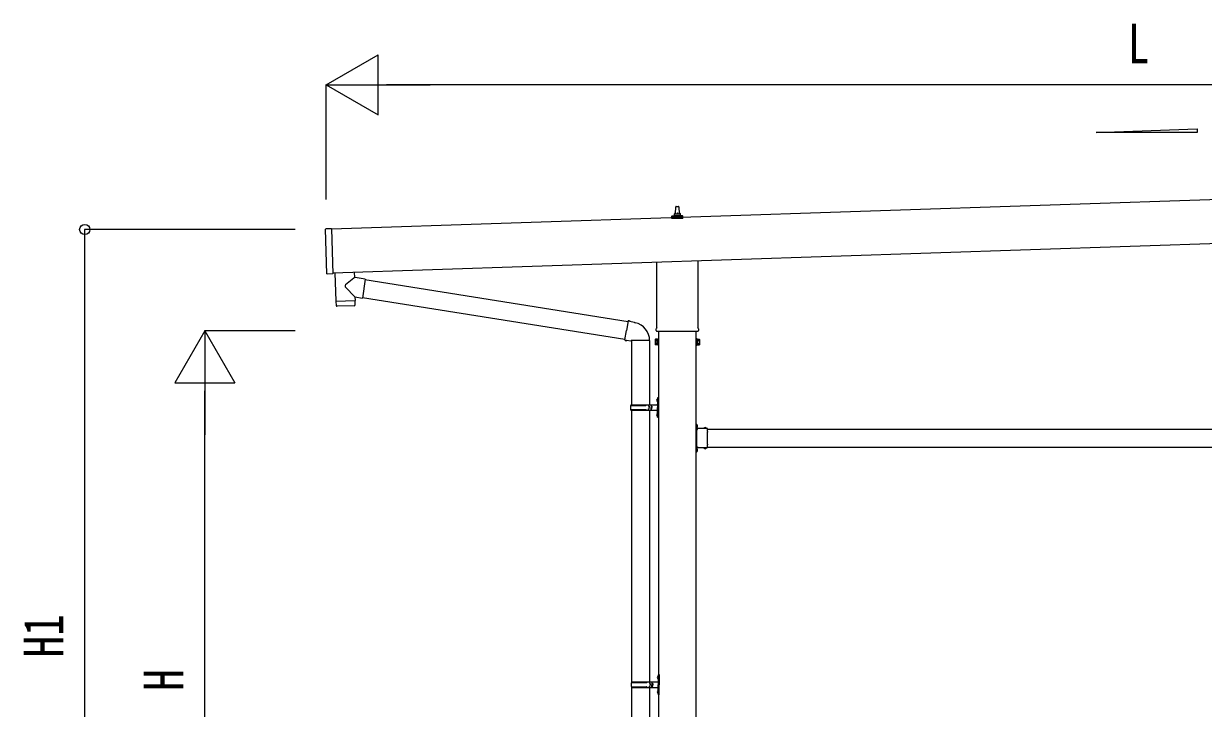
# Model space of a CAD drawing. Units: millimetres, scale not verified. Extents: x -16820 to 16820, y -11880 to 11880.
# Drawn here: x -5530 to -1603, y -1491 to 789 of the extents above; entities that cross this region are included whole.
import ezdxf
from ezdxf.enums import TextEntityAlignment as Align

# ---------------------------------------------------------------- set-up
doc = ezdxf.new("R2010")
doc.units = ezdxf.units.MM
doc.header["$LTSCALE"] = 50
for name, color, linetype in [('0-5_YKK_13', 4, 'Continuous'), ('0-6_YKK_A1', 4, 'Continuous'), ('0-7_YKK_D', 6, 'Continuous')]:
    doc.layers.add(name, color=color, linetype=linetype)
doc.styles.add('ＭＳ ゴシック', font='')
doc.styles.get('ＭＳ ゴシック').set_extended_font_data('MS Gothic')

msp = doc.modelspace()

# ---------------------------------------------------------------- linework, layer by layer
at = {"layer": '0-5_YKK_13'}
for p, q in [((-3360.03, 155.13), (-3359.31, 178.66)), ((-3358.31, 179.63), (-3349.76, 179.63)), ((-3348.76, 178.66), (-3348.03, 155.13)), ((-3372.28, 139.63), (-3372.28, 147.35)), ((-3335.78, 139.63), (-3372.28, 139.63)), ((-3371.9, 148.13), (-3336.17, 148.13)), ((-3371.52, 148.32), (-3364.8, 149.95)), ((-3364.42, 150.13), (-3343.65, 150.13)), ((-3364.03, 150.92), (-3364.03, 155.13)), ((-3363.03, 155.13), (-3345.03, 155.13)), ((-3344.03, 150.92), (-3344.03, 155.13)), ((-3336.55, 148.32), (-3343.27, 149.95)), ((-3335.78, 139.63), (-3335.78, 147.35)), ((-4520.33, -43.96), (-4525.26, 103.95)), ((-4505.31, 105.62), (-4524.29, 104.99)), ((-4429.84, -38.37), (-4429.24, -56.55)), ((-3422.33, -224.35), (-3422.33, -4.78)), ((-3285.73, -0.23), (-3285.73, -224.35)), ((-4393.64, -61.61), (-4402.6, -124.67)), ((-4393.9, -63.44), (-3517.9, -202.91)), ((-4427.08, -121.19), (-4458.58, -88.68)), ((-4490.61, -136.34), (-4489.95, -149.37)), ((-4429.34, -150.3), (-4486.85, -152.22)), ((-4486.15, -135.19), (-4486.1, -136.19)), ((-4431.18, -133.35), (-4431.16, -134.35)), ((-4427.08, -121.19), (-4402.6, -124.67)), ((-4427.08, -121.19), (-4426.68, -133.2)), ((-4402.34, -122.85), (-3528.32, -262)), ((-3528.64, -263.82), (-3523.11, -232.46)), ((-3517.58, -201.09), (-3523.11, -232.46)), ((-3517.58, -201.09), (-3516.44, -199.11)), ((-3516.44, -199.11), (-3512.88, -199.74)), ((-3512.88, -199.74), (-3512.46, -202.08)), ((-3497.95, -204.91), (-3496.26, -206.54)), ((-3496.26, -206.54), (-3494.15, -206.99)), ((-3424.03, -233.13), (-3424.03, -227.63)), ((-3284.03, -227.63), (-3284.03, -233.13)), ((-3528.64, -263.82), (-3528.25, -266.08)), ((-3528.64, -263.82), (-3523.49, -264.64)), ((-3528.25, -266.08), (-3524.68, -266.7)), ((-3524.68, -266.7), (-3523.49, -264.64)), ((-3523.49, -264.64), (-3508.89, -266.95)), ((-3508.89, -266.95), (-3506.68, -265.97)), ((-3446.38, -266.36), (-3507.57, -266.36)), ((-3506.53, -266.36), (-3506.53, -480.13)), ((-3446.53, -266.36), (-3446.53, -480.13)), ((-3428.03, -262.63), (-3427.27, -261.31)), ((-3428.03, -262.63), (-3428.03, -279.63)), ((-3421.03, -266.22), (-3427.27, -266.22)), ((-3286.1, -236.63), (-3421.97, -236.63)), ((-3287.03, -266.22), (-3280.79, -266.22)), ((-3280.03, -262.63), (-3280.79, -261.31)), ((-3280.03, -262.63), (-3280.03, -279.63)), ((-3428.03, -279.63), (-3427.27, -280.94)), ((-3421.03, -276.03), (-3427.27, -276.03)), ((-3421.03, -280.94), (-3427.27, -280.94)), ((-3418.53, -280.33), (-3421.03, -280.33)), ((-3289.53, -280.33), (-3287.03, -280.33)), ((-3287.03, -276.03), (-3280.79, -276.03)), ((-3287.03, -280.94), (-3280.79, -280.94)), ((-3280.03, -279.63), (-3280.79, -280.94)), ((-3422.84, -462.98), (-3420.79, -463.98)), ((-3421.57, -460.98), (-3420.93, -460.98)), ((-3421.57, -460.98), (-3421.57, -469.28)), ((-3421.57, -469.28), (-3420.93, -469.28)), ((-3420.93, -460.98), (-3420.93, -469.28)), ((-3420.93, -460.98), (-3420.53, -461.38)), ((-3420.93, -469.28), (-3420.53, -468.88)), ((-3420.79, -463.98), (-3420.18, -465.13)), ((-3420.53, -457.13), (-3417.53, -455.63)), ((-3420.53, -457.13), (-3420.53, -489.13)), ((-3420.53, -461.38), (-3420.53, -468.88)), ((-3417.53, -455.63), (-3417.53, -489.13)), ((-3417.53, -455.63), (-3416.53, -455.63)), ((-3416.53, -455.63), (-3416.53, -489.13)), ((-3509.53, -482.13), (-3459.2, -482.13)), ((-3509.53, -496.13), (-3459.2, -496.13)), ((-3508.53, -480.13), (-3422.53, -480.13)), ((-3508.53, -480.13), (-3508.53, -482.13)), ((-3508.53, -498.13), (-3508.53, -496.13)), ((-3508.53, -498.13), (-3422.53, -498.13)), ((-3506.53, -498.13), (-3506.53, -1402.63)), ((-3449.53, -480.13), (-3449.53, -484.63)), ((-3449.53, -484.63), (-3447.53, -484.63)), ((-3449.53, -498.13), (-3449.53, -493.63)), ((-3449.53, -493.63), (-3447.53, -493.63)), ((-3447.53, -484.63), (-3447.53, -489.13)), ((-3447.53, -493.63), (-3447.53, -489.13)), ((-3446.53, -498.13), (-3446.53, -1402.63)), ((-3441.53, -480.13), (-3441.53, -489.13)), ((-3441.53, -484.63), (-3438.53, -484.63)), ((-3441.53, -498.13), (-3441.53, -489.13)), ((-3441.53, -493.63), (-3438.53, -493.63)), ((-3438.53, -484.63), (-3438.53, -489.13)), ((-3438.53, -493.63), (-3438.53, -489.13)), ((-3421.57, -508.98), (-3420.93, -508.98)), ((-3421.57, -508.98), (-3421.57, -517.28)), ((-3420.93, -508.98), (-3420.93, -517.28)), ((-3420.93, -508.98), (-3420.53, -509.38)), ((-3420.53, -521.13), (-3420.53, -489.13)), ((-3420.53, -509.38), (-3420.53, -516.88)), ((-3417.53, -522.63), (-3417.53, -489.13)), ((-3416.53, -522.63), (-3416.53, -489.13)), ((-3422.84, -510.98), (-3420.79, -511.98)), ((-3421.57, -517.28), (-3420.93, -517.28)), ((-3420.93, -517.28), (-3420.53, -516.88)), ((-3420.79, -511.98), (-3420.18, -513.13)), ((-3420.53, -521.13), (-3417.53, -522.63)), ((-3417.53, -522.63), (-3416.53, -522.63)), ((-3289.93, -543.63), (-3291.53, -543.63)), ((-3291.53, -548.13), (-3289.93, -548.13)), ((-3289.93, -549.13), (-3291.53, -549.13)), ((-3289.93, -560.59), (-3289.93, -543.63)), ((-3289.93, -547.09), (-3289.93, -555.16)), ((-3289.93, -550), (-3287.28, -548.68)), ((-3289.07, -546.39), (-3289.23, -546.39)), ((-3285.83, -551.13), (-3291.53, -551.13)), ((-3289.93, -553.13), (-3291.53, -553.13)), ((-3291.53, -554.13), (-3289.93, -554.13)), ((-3289.93, -552.25), (-3287.28, -553.58)), ((-3253.53, -559.03), (-3289.93, -559.03)), ((-3289.53, -560.63), (-3286.53, -560.63)), ((-3289.53, -569.41), (-3289.53, -562.63)), ((-3289.53, -611.41), (-3289.53, -570.84)), ((-3289.07, -555.86), (-3289.23, -555.86)), ((-3266.27, -558.17), (-3266.27, -558.33)), ((-3257.5, -559.03), (-3265.57, -559.03)), ((-3262.66, -559.03), (-3263.98, -556.37)), ((-3260.41, -559.03), (-3259.08, -556.37)), ((-3256.8, -558.17), (-3256.8, -558.33)), ((-3253.53, -569.41), (-3253.53, -559.03)), ((-3253.53, -611.41), (-3253.53, -570.84)), ((-3289.93, -638.63), (-3289.93, -621.67)), ((-3253.53, -623.23), (-3289.93, -623.23)), ((-3289.93, -627.09), (-3289.93, -635.16)), ((-3289.53, -619.63), (-3289.53, -612.84)), ((-3286.53, -621.63), (-3289.53, -621.63)), ((-3289.07, -626.39), (-3289.23, -626.39)), ((-3266.27, -624.09), (-3266.27, -623.93)), ((-3257.5, -623.23), (-3265.57, -623.23)), ((-3262.66, -623.23), (-3263.98, -625.88)), ((-3260.41, -623.23), (-3259.08, -625.88)), ((-3256.8, -624.09), (-3256.8, -623.93)), ((-3253.53, -623.23), (-3253.53, -612.84)), ((-3289.93, -629.13), (-3291.53, -629.13)), ((-3289.93, -633.13), (-3291.53, -633.13)), ((-3289.93, -638.63), (-3291.53, -638.63)), ((-3289.93, -630), (-3287.28, -628.68)), ((-3289.93, -632.25), (-3287.28, -633.58)), ((-3289.07, -635.86), (-3289.23, -635.86)), ((-3507.03, -1404.63), (-3456.7, -1404.63)), ((-3506.03, -1402.63), (-3420.03, -1402.63)), ((-3506.03, -1402.63), (-3506.03, -1404.63)), ((-3447.03, -1402.63), (-3447.03, -1407.13)), ((-3447.03, -1407.13), (-3445.03, -1407.13)), ((-3445.03, -1407.13), (-3445.03, -1411.63)), ((-3445.03, -1416.13), (-3445.03, -1411.63)), ((-3439.03, -1402.63), (-3439.03, -1411.63)), ((-3439.03, -1407.13), (-3436.03, -1407.13)), ((-3439.03, -1420.63), (-3439.03, -1411.63)), ((-3436.03, -1407.13), (-3436.03, -1411.63)), ((-3436.03, -1416.13), (-3436.03, -1411.63)), ((-3420.34, -1385.48), (-3418.29, -1386.48)), ((-3419.07, -1383.48), (-3418.43, -1383.48)), ((-3419.07, -1383.48), (-3419.07, -1391.78)), ((-3419.07, -1391.78), (-3418.43, -1391.78)), ((-3418.43, -1383.48), (-3418.43, -1391.78)), ((-3418.43, -1383.48), (-3418.03, -1383.88)), ((-3418.43, -1391.78), (-3418.03, -1391.38)), ((-3418.29, -1386.48), (-3417.68, -1387.63)), ((-3418.03, -1379.63), (-3415.03, -1378.13)), ((-3418.03, -1379.63), (-3418.03, -1411.63)), ((-3418.03, -1383.88), (-3418.03, -1391.38)), ((-3418.03, -1443.63), (-3418.03, -1411.63)), ((-3415.03, -1378.13), (-3415.03, -1411.63)), ((-3415.03, -1378.13), (-3414.03, -1378.13)), ((-3415.03, -1445.13), (-3415.03, -1411.63)), ((-3414.03, -1378.13), (-3414.03, -1411.63)), ((-3414.03, -1445.13), (-3414.03, -1411.63)), ((-3507.03, -1418.63), (-3456.7, -1418.63)), ((-3506.53, -1420.62), (-3506.53, -2325.13)), ((-3506.03, -1420.63), (-3506.03, -1418.63)), ((-3506.03, -1420.63), (-3420.03, -1420.63)), ((-3447.03, -1420.63), (-3447.03, -1416.13)), ((-3447.03, -1416.13), (-3445.03, -1416.13)), ((-3446.53, -1420.62), (-3446.53, -2325.13)), ((-3439.03, -1416.13), (-3436.03, -1416.13)), ((-3420.34, -1433.48), (-3418.29, -1434.48)), ((-3419.07, -1431.48), (-3418.43, -1431.48)), ((-3419.07, -1431.48), (-3419.07, -1439.78)), ((-3419.07, -1439.78), (-3418.43, -1439.78)), ((-3418.43, -1431.48), (-3418.43, -1439.78)), ((-3418.43, -1431.48), (-3418.03, -1431.88)), ((-3418.43, -1439.78), (-3418.03, -1439.38)), ((-3418.29, -1434.48), (-3417.68, -1435.63)), ((-3418.03, -1431.88), (-3418.03, -1439.38)), ((-3418.03, -1443.63), (-3415.03, -1445.13)), ((-3415.03, -1445.13), (-3414.03, -1445.13))]:
    msp.add_line(p, q, dxfattribs=at)
for points in [[(-4505.31, 105.62), (-4500.31, -44.3), (-4519.3, -44.93)], [(-4493.81, -40.5), (-4490.65, -135.34), (-4426.68, -133.2)], [(-4429.24, -56.55), (-4431.33, -58.32), (-4458.54, -81.35)], [(-4393.64, -61.61), (-4419.55, -57.92), (-4429.24, -56.55)], [(-4426.44, -147.26), (-4426.65, -134.2), (-4490.61, -136.34)], [(-3517.58, -201.09), (-3512.46, -202.08), (-3497.95, -204.91)], [(-3421.03, -280.94), (-3421.03, -261.31), (-3427.27, -261.31)], [(-3421.03, -280.33), (-3421.03, -261.93), (-3418.53, -261.93)], [(-3287.03, -280.33), (-3287.03, -261.93), (-3289.53, -261.93)], [(-3287.03, -280.94), (-3287.03, -261.31), (-3280.79, -261.31)], [(-3422.84, -467.27), (-3420.79, -466.28), (-3420.18, -465.13)], [(-3422.84, -515.27), (-3420.79, -514.28), (-3420.18, -513.13)], [(-3291.53, -558.63), (-3291.53, -552.63), (-3291.53, -549.63), (-3291.53, -543.63)], [(-3289.53, -562.63), (-3286.53, -562.63), (-3286.53, -559.03)], [(-3291.53, -638.63), (-3291.53, -632.63), (-3291.53, -629.63), (-3291.53, -623.63)], [(-3289.53, -619.63), (-3286.53, -619.63), (-3286.53, -623.23)], [(-3420.34, -1389.77), (-3418.29, -1388.78), (-3417.68, -1387.63)], [(-3420.34, -1437.77), (-3418.29, -1436.78), (-3417.68, -1435.63)]]:
    msp.add_lwpolyline(points, dxfattribs=at)
for points in [[(-3418.53, -281.63), (-3418.53, -260.63), (-3416.53, -260.63), (-3416.53, -281.63)], [(-3289.53, -281.63), (-3289.53, -260.63), (-3291.53, -260.63), (-3291.53, -281.63)]]:
    msp.add_lwpolyline(points, close=True, dxfattribs=at)
for centre, radius, start, end in [((-3359.95, 154.5), 4.13, 90, 171.17633), ((-3358.31, 178.63), 1, 90, 178.60509), ((-3350.7, 155.13), 4.83, 133.60282, 180), ((-3357.37, 155.13), 4.83, 0, 46.39718), ((-3349.76, 178.63), 1, 1.39491, 90), ((-3348.12, 154.5), 4.13, 8.82367, 90), ((-3371.28, 147.35), 1, 103.62699, 180), ((-3365.03, 150.92), 1, 283.62699, 0), ((-3363.03, 154.13), 1, 90, 180), ((-3345.03, 154.13), 1, 0, 90), ((-3343.03, 150.92), 1, 180, 256.37301), ((-3336.78, 147.35), 1, 0, 76.37301), ((-4524.26, 103.99), 1, 91.90915, 181.90915), ((-4519.33, -43.93), 1, 181.90915, 271.90915), ((-4455.16, -85.03), 5, 132.56466, 226.88314), ((-4486.95, -149.22), 3, 182.90915, 271.95747), ((-4429.44, -147.3), 3, 271.90915, 0.90915), ((-3506.68, -265.97), 60.3, 359.62495, 78), ((-3420.03, -227.63), 4, 125.09963, 180), ((-3420.03, -233.13), 4, 180, 194.47751), ((-3420.03, -233.13), 4, 194.47751, 241.04498), ((-3288.03, -233.13), 4, 298.95502, 345.52249), ((-3288.03, -227.63), 4, 0, 54.90037), ((-3288.03, -233.13), 4, 345.52249, 0), ((-3423.69, -263.77), 4.34, 145.61575, 214.38425), ((-3411.79, -271.13), 16.24, 162.41205, 197.58795), ((-3284.38, -263.77), 4.34, 325.61575, 34.38425), ((-3296.27, -271.13), 16.24, 342.41205, 17.58795), ((-3423.69, -278.49), 4.34, 145.61575, 214.38425), ((-3284.38, -278.49), 4.34, 325.61575, 34.38425), ((-3417.24, -465.13), 6, 136.21765, 223.78235), ((-3460.78, -489.13), 49.25, 171.82876, 180.00002), ((-3460.78, -489.13), 49.25, 180.00002, 188.17127), ((-3459.2, -480.13), 2, 270, 359.99998), ((-3459.2, -498.13), 2, 0.00005, 90.00004), ((-3417.24, -513.13), 6, 136.21765, 223.78235), ((-3422.53, -478.13), 2, 270, 359.99998), ((-3422.53, -500.13), 2, 0.00005, 90.00004), ((-3289.23, -547.09), 0.7, 90, 180), ((-3289.07, -547.25), 0.862, 39.12355, 90), ((-3293.83, -551.13), 7, 0, 39.12355), ((-3289.53, -558.63), 2, 180, 270), ((-3289.23, -555.16), 0.7, 180, 270), ((-3290.23, -570.13), 1, 314.427, 45.573), ((-3289.07, -555), 0.862, 270, 320.87645), ((-3293.83, -551.13), 7, 320.87645, 0), ((-3265.41, -558.17), 0.862, 129.12355, 180), ((-3265.57, -558.33), 0.7, 180, 270), ((-3261.53, -562.93), 7, 90, 129.12355), ((-3261.53, -562.93), 7, 50.87645, 90), ((-3257.5, -558.33), 0.7, 270, 0), ((-3257.66, -558.17), 0.862, 0, 50.87645), ((-3252.83, -570.13), 1, 134.427, 225.573), ((-3289.53, -623.63), 2, 90, 180), ((-3289.23, -627.09), 0.7, 90, 180), ((-3290.23, -612.13), 1, 314.427, 45.573), ((-3289.07, -627.25), 0.862, 39.12355, 90), ((-3293.83, -631.13), 7, 0, 39.12355), ((-3265.57, -623.93), 0.7, 90, 180), ((-3265.41, -624.09), 0.862, 180, 230.87645), ((-3261.53, -619.33), 7, 230.87645, 270), ((-3261.53, -619.33), 7, 270, 309.12355), ((-3257.5, -623.93), 0.7, 0, 90), ((-3257.66, -624.09), 0.862, 309.12355, 0), ((-3252.83, -612.13), 1, 134.427, 225.573), ((-3289.23, -635.16), 0.7, 180, 270), ((-3289.07, -635), 0.862, 270, 320.87645), ((-3293.83, -631.13), 7, 320.87645, 0), ((-3458.28, -1411.63), 49.25, 171.82876, 180.00002), ((-3458.28, -1411.63), 49.25, 180.00002, 188.17127), ((-3456.7, -1402.63), 2, 270, 359.99998), ((-3414.74, -1387.63), 6, 136.21765, 223.78235), ((-3420.03, -1400.63), 2, 270, 359.99998), ((-3456.7, -1420.63), 2, 0.00005, 90.00004), ((-3414.74, -1435.63), 6, 136.21765, 223.78235), ((-3420.03, -1422.63), 2, 0.00005, 90.00004)]:
    msp.add_arc(centre, radius, start, end, dxfattribs=at)
at = {"layer": '0-6_YKK_A1'}
for p, q in [((-1959.35, 426.06), (-1623.35, 438.48)), ((-1623.35, 438.48), (-1623.35, 426.06)), ((-1623.35, 426.06), (-1959.35, 426.06)), ((886.81, 283.91), (-4505.26, 104.2)), ((-4500.43, -40.72), (891.63, 139.02)), ((-3416.53, -236.63), (-3416.53, -3034.13)), ((-3291.53, -3034.13), (-3291.53, -236.63)), ((-3253.53, -561.13), (-354.53, -561.13)), ((-3286.53, -621.13), (-3291.03, -621.13)), ((-3253.53, -621.13), (-354.53, -621.13))]:
    msp.add_line(p, q, dxfattribs=at)
msp.add_lwpolyline([(-3286.53, -561.13), (-3291.03, -561.13), (-3291.03, -621.13)], dxfattribs=at)
at = {"layer": '0-7_YKK_D'}
for p, q in [((-4522.73, 584.99), (-4349.52, 684.99)), ((-4349.52, 484.99), (-4349.52, 684.99)), ((-4522.73, 203.67), (-4522.73, 585.99)), ((-4522.73, 584.99), (-4349.52, 484.99)), ((-4522.73, 584.99), (-4176.32, 584.99)), ((709.11, 584.99), (-4322.73, 584.99)), ((-4626.68, 103.49), (-5327.68, 103.49)), ((-5326.68, -2534.13), (-5326.68, 103.49)), ((-4926.68, -234.13), (-5026.68, -407.33)), ((-4626.68, -234.13), (-4927.68, -234.13)), ((-4926.68, -234.13), (-4826.68, -407.33)), ((-4926.68, -234.13), (-4926.68, -580.54)), ((-5026.68, -407.33), (-4826.68, -407.33)), ((-4926.68, -2334.13), (-4926.68, -434.13))]:
    msp.add_line(p, q, dxfattribs=at)
msp.add_circle((-5326.68, 103.49), 17, dxfattribs=at)

# ---------------------------------------------------------------- texts
at = {"layer": '0-7_YKK_D', "style": 'ＭＳ ゴシック', "width": 0.8}
msp.add_text('L', height=132, dxfattribs=at).set_placement((-1854.81, 616.99), align=Align.BOTTOM_LEFT)
for s, p in [('H1', (-5358.68, -1320.92)), ('H', (-4958.68, -1432.13))]:
    msp.add_text(s, height=132, rotation=90, dxfattribs=at).set_placement(p, align=Align.BOTTOM_LEFT)

doc.saveas('drawing.dxf')
